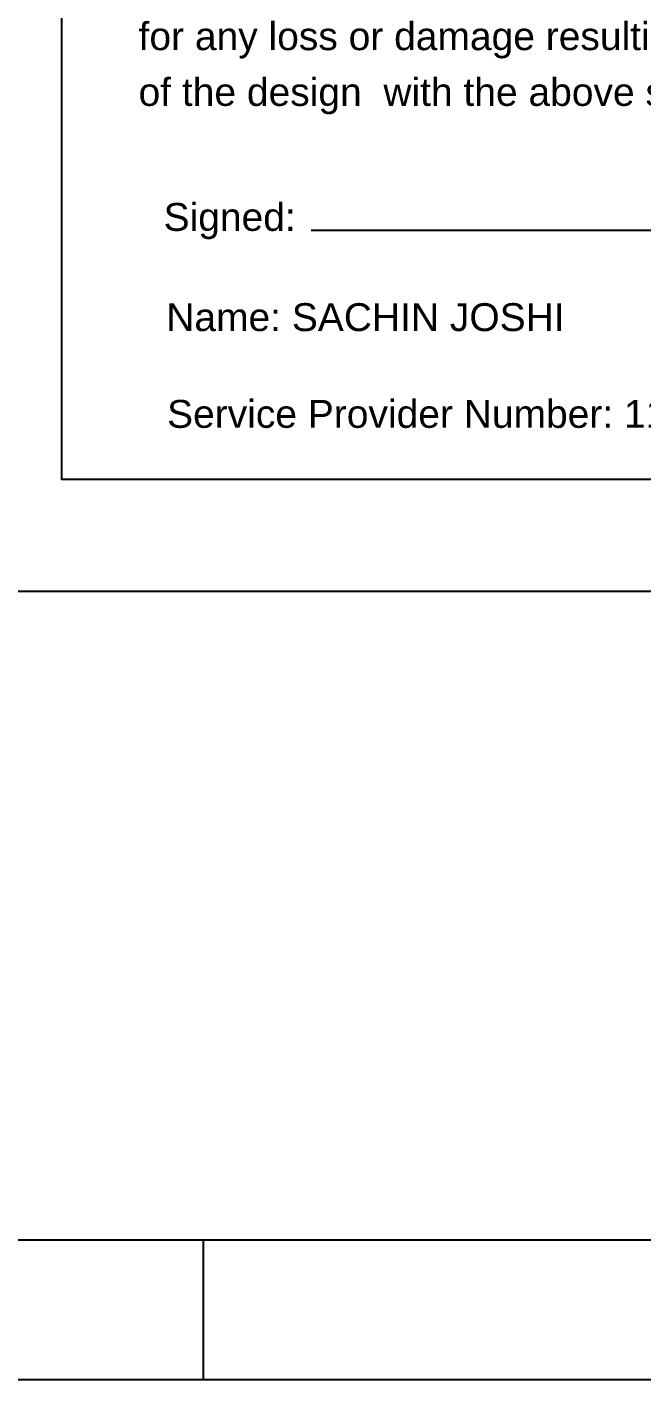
# Paper-space layout 'SHEET (3)' of a CAD drawing. Header units: metres, sheet in millimetres. Extents: x -30 to 802, y -5 to 581.
# Drawn here: x 686.6 to 726.1, y -5.4 to 81.4 of the extents above; entities that cross this region are included whole.
import ezdxf
from ezdxf.enums import TextEntityAlignment as Align

# ---------------------------------------------------------------- set-up
doc = ezdxf.new("R2010")
doc.units = ezdxf.units.M
doc.layers.get('0').update_dxf_attribs({"color": 6})
doc.layers.add('Notes', color=7, linetype='Continuous')
doc.styles.add('iecISOCP', font='isocp.shx')
doc.styles.get("Standard").update_dxf_attribs({"font": 'arial.ttf'})

# ---------------------------------------------------------------- blocks, each defined once
blk = doc.blocks.new('A1_FRAME_TITLE')
at = {"layer": 'Notes', "color": 7, "linetype": 'Continuous'}
blk.add_line((744.228, 5.973), (744.228, -3.027), dxfattribs=at)
at = {"layer": 'Notes', "color": 7, "linetype": 'Continuous', "flags": 128}
for points in [[(123.797, 47.618), (844.882, 47.618)], [(-11.549, 5.973), (844.882, 5.973)]]:
    blk.add_lwpolyline(points, dxfattribs=at)
at = {"color": 7}
blk.add_attdef('DRAFT_NUM', (9.354, 23.294), '', height=2.5, rotation=90, dxfattribs=at)
at = {"layer": 'Notes', "color": 7, "style": 'iecISOCP', "flags": 8}
blk.add_attdef('VERSION_NO', text='', height=2.5, rotation=90, dxfattribs=at).set_placement((302.037, 43.812), align=Align.MIDDLE_CENTER)
at = {"layer": 'Notes', "color": 7, "style": 'iecISOCP'}
for tag, p in [('CAP_NO', (513.188, 43.457)), ('IE_NUM', (513.05, 37.81)), ('REF_No_1', (335.241, 32.31)), ('REF_1', (362.523, 32.31)), ('GEN_WO', (441.708, 31.763)), ('HV_SWITCH', (513.463, 32.163)), ('REF_No_2', (335.241, 26.31)), ('REF_2', (362.523, 26.31)), ('OH_WO', (441.708, 25.812)), ('UBD_REF', (513.05, 25.828)), ('REF_No_3', (335.241, 20.31)), ('REF_3', (362.523, 20.31)), ('UG_WO', (441.708, 20.052)), ('GIS_MAP_No', (513.05, 20.043)), ('REF_No_4', (335.241, 14.31)), ('REF_4', (362.523, 14.31)), ('HV_OP_DIAG', (513.326, 14.199)), ('SUB_WO', (441.708, 13.812)), ('LGA', (512.945, 7.777)), ('ExportID', (-11.467, 2.39))]:
    blk.add_attdef(tag, p, '', height=2.5, dxfattribs=at)
for tag, height, p in [('T1', 3.5, (684.374, 39.465)), ('T2', 3.5, (684.374, 34.346)), ('scale', 2.5, (567.756, 33.269)), ('T3', 3.5, (684.374, 28.92)), ('DRAWN', 2.5, (567.756, 24.931)), ('T4', 3.5, (684.374, 23.657)), ('T5', 3.5, (684.374, 18.231)), ('REV', 5, (840.569, 17.095)), ('DATE', 2.5, (567.756, 16.88)), ('T6', 3.5, (684.374, 12.969)), ('DESIGN', 2.5, (605.617, 9.155)), ('CHD', 2.5, (567.756, 8.372))]:
    blk.add_attdef(tag, text='', height=height, dxfattribs=at).set_placement(p, align=Align.CENTER)
blk.add_attdef('NUM', text='', height=7, dxfattribs=at).set_placement((812.882, 20.118), align=Align.MIDDLE_CENTER)
for tag, p in [('NS', (811.227, 8.119)), ('SHTS', (825.927, 8.119))]:
    blk.add_attdef(tag, text='', height=2.5, dxfattribs=at).set_placement(p, align=Align.MIDDLE)
at = {"layer": 'Notes', "color": 7, "style": 'iecISOCP', "flags": 1}
for tag, p in [('ProjectType', (-6.374, -26.797)), ('ProjectNumber', (3.011, -26.818)), ('DrawingNumber', (14.965, -26.803)), ('ProjectDescription', (27.015, -26.825)), ('ExportDate', (39.735, -26.789)), ('ExportUserName', (48.606, -26.8)), ('DesignerCompanyName', (60.935, -26.793)), ('ExportAreaOfInterest', (76.551, -26.813)), ('GIS_SUCCESS', (91.448, -26.78)), ('CAD_SUCCESS', (101.24, -26.783)), ('DEPOTCODE', (111.557, -26.877)), ('ExportCategories', (119.534, -26.797)), ('Comments', (133.836, -26.883))]:
    blk.add_attdef(tag, p, '', height=1, dxfattribs=at)
blk = doc.blocks.new('NOTE_DESIGN-COMPLIANCE')
blk.add_line((15.997, 16.013), (98.335, 16.013))
blk.add_lwpolyline([(0, 113.304), (103.738, 113.304), (103.738, 0), (0, 0)], close=True)
at = {"color": 7, "lineweight": -3}
for s, p in [('Signed:', (6.537, 17.751)), ('Name: SACHIN JOSHI', (6.707, 11.319)), ('Service Provider Number: 1104', (6.76, 5.107))]:
    blk.add_text(s, height=1.79, dxfattribs=at).set_placement(p, align=Align.TOP_LEFT)
at = {"color": 7, "lineweight": -3, "insert": (4.932, 32.936), "char_height": 1.79, "attachment_point": 1, "line_spacing_factor": 1.2}
blk.add_mtext('CONNECT INFRASTRUCTURE DESIGN PTY LTD indemnifies Endeavour Energy \\Pfor any loss or damage resulting from non-compliance \\Pof the design  with the above standards.', dxfattribs=at)

psp = doc.layouts.new('SHEET (3)')

# ---------------------------------------------------------------- linework, layer by layer
at = {"layer": 'Notes'}
psp.add_lwpolyline([(-29.631, 581.004), (802.092, 581.003), (802.092, -5.418), (-29.631, -5.417)], close=True, dxfattribs=at)

# ---------------------------------------------------------------- block references
at = {"layer": 'Notes', "xscale": 0.95}
psp.add_blockref('A1_FRAME_TITLE', (-9.082, -2.39), dxfattribs=at)
at = {"layer": 'Notes', "color": 0, "lineweight": -3}
psp.add_blockref('NOTE_DESIGN-COMPLIANCE', (688.858, 52.392), dxfattribs=at)

doc.saveas('drawing.dxf')
